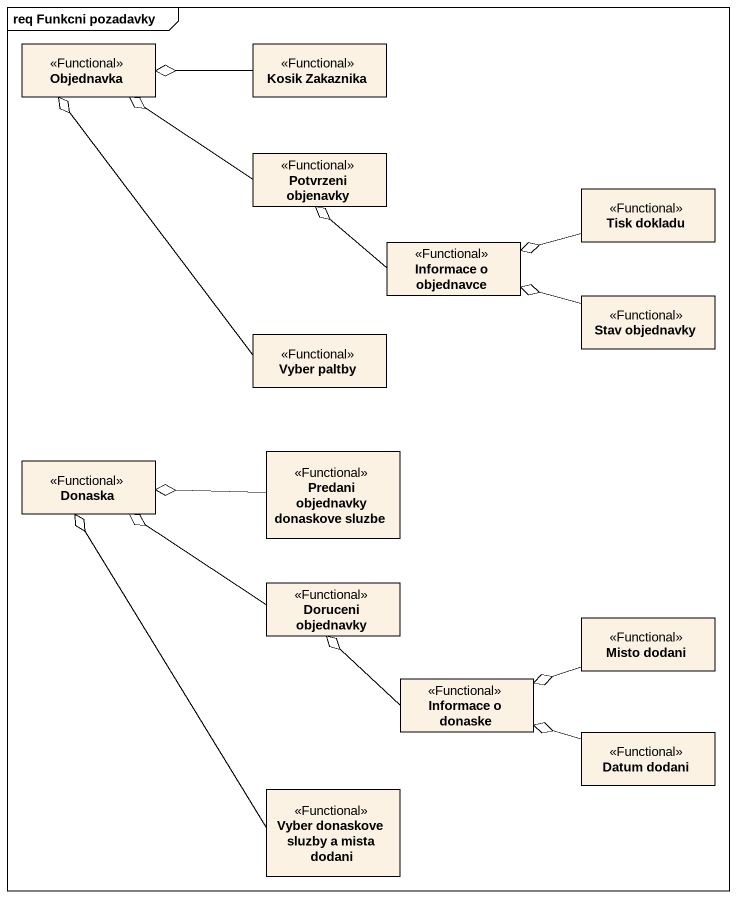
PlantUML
@startuml
mainframe req Funkcni pozadavky
hide circle
hide empty members
class Objednavka <<Functional>>
class "Kosik Zakaznika" as Kosik_Zakaznika <<Functional>>
class "Potvrzeni objenavky" as Potvrzeni_objenavky <<Functional>>
class "Tisk dokladu" as Tisk_dokladu <<Functional>>
class "Informace o objednavce" as Informace_o_objednavce <<Functional>>
class "Vyber paltby" as Vyber_paltby <<Functional>>
class "Stav objednavky" as Stav_objednavky <<Functional>>
class "Predani objednavky donaskove sluzbe" as Predani_objednavky <<Functional>>
class Donaska <<Functional>>
class "Doruceni objednavky" as Doruceni_objednavky <<Functional>>
class "Misto dodani" as Misto_dodani <<Functional>>
class "Informace o donaske" as Informace_o_donaske <<Functional>>
class "Datum dodani" as Datum_dodani <<Functional>>
class "Vyber donaskove sluzby a mista dodani" as Vyber_donaskove_sluzby_a <<Functional>>
Kosik_Zakaznika -left-o Objednavka
Potvrzeni_objenavky -left-o Objednavka
Tisk_dokladu -left-o Informace_o_objednavce
Informace_o_objednavce -up-o Potvrzeni_objenavky
Vyber_paltby -up-o Objednavka
Stav_objednavky -left-o Informace_o_objednavce
Predani_objednavky -left-o Donaska
Doruceni_objednavky -left-o Donaska
Misto_dodani -left-o Informace_o_donaske
Informace_o_donaske -up-o Doruceni_objednavky
Datum_dodani -left-o Informace_o_donaske
Vyber_donaskove_sluzby_a -up-o Donaska
@enduml
